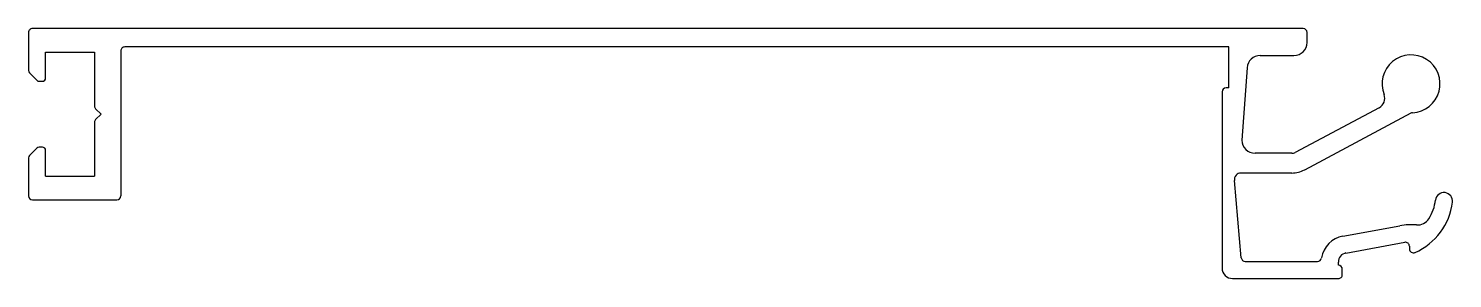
# Model space of a CAD drawing. Extents: x 2407 to 2515, y 974 to 993.
import ezdxf

# ---------------------------------------------------------------- set-up
doc = ezdxf.new("R2010")
doc.units = 0
doc.layers.get('0').update_dxf_attribs({"linetype": 'CONTINUOUS'})

msp = doc.modelspace()

# ---------------------------------------------------------------- linework, layer by layer
for p, q in [((2406.92, 992.9), (2406.92, 990.01)), ((2503.62, 993.2), (2407.22, 993.2)), ((2503.92, 992.15), (2503.92, 992.9)), ((2497.97, 991.8), (2414.22, 991.8)), ((2497.97, 988.7), (2497.97, 991.8)), ((2408.22, 989.45), (2408.22, 991.4)), ((2408.22, 991.4), (2411.92, 991.4)), ((2411.92, 991.4), (2411.92, 987.33)), ((2413.92, 991.5), (2413.92, 980.5)), ((2500.36, 991.15), (2502.92, 991.15)), ((2406.99, 989.83), (2407.54, 989.28)), ((2499.36, 990.22), (2498.97, 984.74)), ((2407.72, 989.2), (2407.97, 989.2)), ((2497.97, 988.7), (2497.77, 988.7)), ((2497.47, 988.4), (2497.47, 975.04)), ((2412.01, 987.12), (2412.42, 986.7)), ((2412.42, 986.7), (2412.01, 986.29)), ((2509.38, 987.19), (2503.01, 983.8)), ((2511.79, 986.77), (2503.71, 982.47)), ((2411.92, 986.08), (2411.92, 982)), ((2407.97, 984.2), (2407.72, 984.2)), ((2406.92, 983.4), (2406.92, 980.5)), ((2407.54, 984.13), (2406.99, 983.58)), ((2408.22, 982), (2408.22, 983.95)), ((2502.77, 983.74), (2499.97, 983.74)), ((2502.77, 982.24), (2498.9, 982.24)), ((2408.22, 982), (2411.92, 982)), ((2498.92, 975.8), (2498.4, 981.67)), ((2407.22, 980.2), (2413.62, 980.2)), ((2506.63, 977.45), (2510.96, 978.24)), ((2506.86, 976.17), (2511.33, 976.99)), ((2511.68, 976.69), (2511.68, 976.49)), ((2499.22, 975.54), (2504.71, 975.54)), ((2506.29, 975.24), (2506.29, 975.49)), ((2506.29, 975.24), (2506.29, 975.24)), ((2506.59, 974.54), (2506.59, 974.94)), ((2498.27, 974.24), (2506.29, 974.24))]:
    msp.add_line(p, q)
for centre, radius, start, end in [((2407.22, 992.9), 0.3, 89.9995, 180), ((2503.62, 992.9), 0.3, 0, 89.9994), ((2414.22, 991.5), 0.3, 89.9995, 180), ((2502.92, 992.15), 1, 270, 0), ((2500.36, 990.15), 1, 90, 175.8759), ((2511.8, 989), 2.2, 273.0754, 201.6443), ((2407.17, 990.01), 0.25, 180, 225), ((2407.72, 989.45), 0.25, 225, 270), ((2407.97, 989.45), 0.25, 270, 360), ((2497.77, 988.4), 0.3, 90, 180), ((2509.01, 987.9), 0.8, 298.022, 21.6443), ((2412.22, 987.33), 0.3, 180, 225), ((2511.93, 986.51), 0.3, 93.0754, 118.022), ((2412.22, 986.08), 0.3, 135, 180), ((2407.72, 983.95), 0.25, 90, 135), ((2407.97, 983.95), 0.25, 0, 90), ((2499.97, 984.74), 1, 180, 269.9966), ((2407.17, 983.4), 0.25, 135, 180), ((2502.77, 984.24), 0.5, 269.9966, 298.022), ((2498.9, 981.74), 0.5, 89.9966, 187.5908), ((2502.77, 984.24), 2, 269.9966, 298.022), ((2407.22, 980.5), 0.3, 180, 270), ((2413.62, 980.5), 0.3, 270, 0), ((2510.15, 980.64), 4.84, 293.8579, 352.7241), ((2510.15, 980.64), 3.54, 328.1313, 352.7241), ((2514.3, 980.11), 0.65, 352.7241, 172.7241), ((2512.3, 979.3), 1, 265.7267, 328.1313), ((2511.85, 973.32), 5, 85.7267, 100.2828), ((2506.99, 975.49), 2, 100.2828, 171.1634), ((2511.38, 976.69), 0.3, 0, 100.2828), ((2499.22, 975.84), 0.3, 187.5908, 269.9963), ((2504.71, 975.84), 0.3, 269.9963, 351.1634), ((2506.99, 975.49), 0.7, 100.2828, 180), ((2511.98, 976.49), 0.3, 180, 293.8579), ((2498.27, 975.04), 0.8, 180, 269.9963), ((2506.29, 974.94), 0.3, 0, 90), ((2506.29, 974.54), 0.3, 269.9966, 0)]:
    msp.add_arc(centre, radius, start, end)

doc.saveas('drawing.dxf')
